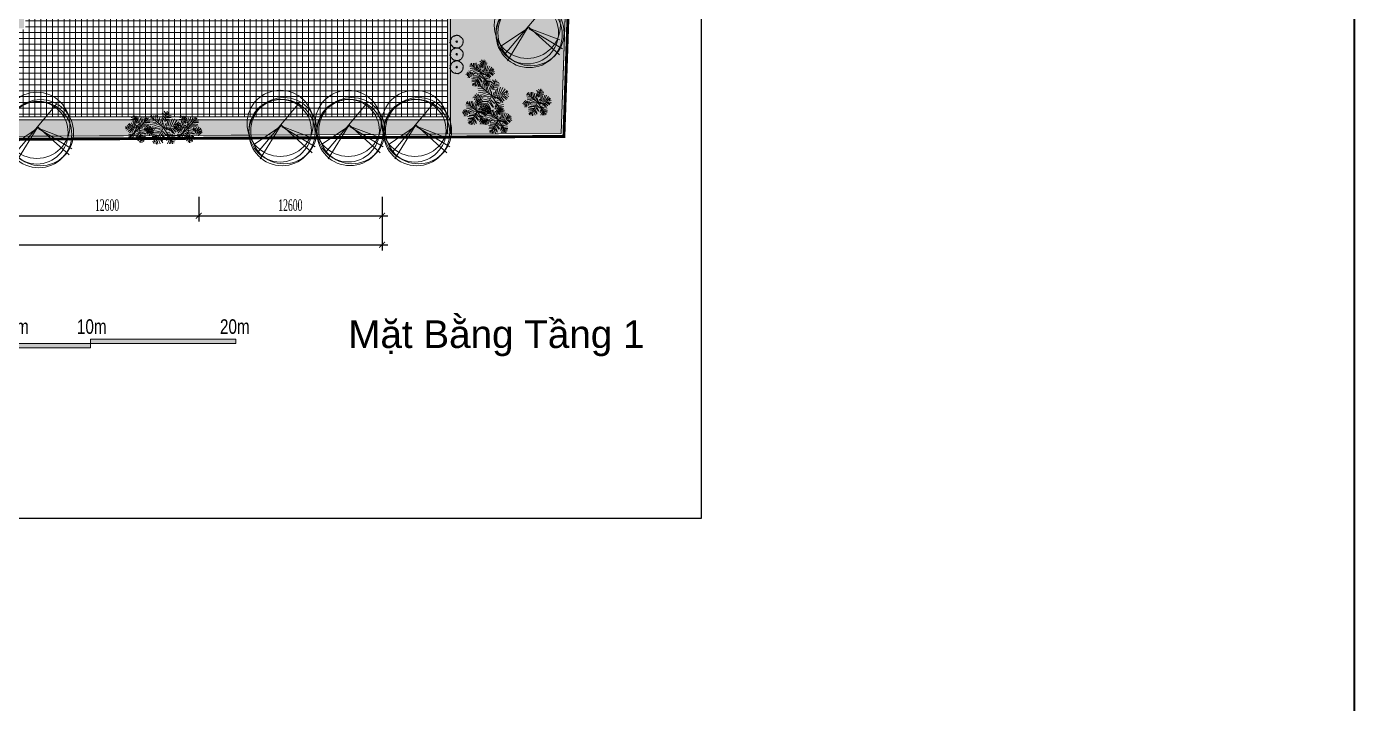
# Model space of a CAD drawing. Header units: millimetres. Extents: x 90964 to 877642, y 656808 to 1438307.
# Drawn here: x 397787 to 489062, y 1148734 to 1195237 of the extents above; entities that cross this region are included whole.
import ezdxf
from ezdxf.enums import TextEntityAlignment as Align
from ezdxf.xclip import XClip

# ---------------------------------------------------------------- set-up
doc = ezdxf.new("R2010")
doc.units = ezdxf.units.MM
doc.header["$LTSCALE"] = 300
doc.header["$XCLIPFRAME"] = 0
doc.linetypes.add('CENTER', pattern=[3, 1.5, -0.5, 0.5, -0.5])
doc.linetypes.add('Overhead', pattern=[3.96875, 2.38125, -1.5875])
doc.layers.get('Defpoints').update_dxf_attribs({"color": 6})
doc.layers.add('A-CAY', color=7, linetype='Continuous', lineweight=13, true_color=0x3b7500)
for name, color, linetype, lineweight in [('A-DIM', 125, 'Continuous', 15), ('A-NET THAY', 125, 'Continuous', 18), ('A-TEXT', 9, 'Continuous', 18), ('A-TUONG', 7, 'Continuous', 35), ('S-STRS-MBND', 31, 'Overhead', 9)]:
    doc.layers.add(name, color=color, linetype=linetype, lineweight=lineweight)
doc.styles.add('A1-arial', font='arial.ttf', dxfattribs={"width": 0.8})
doc.styles.add('ROMANSssss', font='vntimeh.shx', dxfattribs={"width": 0.55})
doc.dimstyles.new('DIM_1-400 MB', dxfattribs={"dimscale": 400, "dimtxt": 2, "dimasz": 1, "dimexe": 1, "dimexo": 0, "dimgap": 0.8, "dimtad": 1, "dimdec": 0, "dimzin": 0, "dimdsep": 46, "dimtxsty": 'ROMANSssss', "dimblk": 'ARCHTICK', "dimcen": 1, "dimdle": 1, "dimclrd": 256, "dimclre": 256, "dimclrt": 7, "dimadec": 0, "dimazin": 0, "dimtfac": 1, "dimtdec": 0, "dimtix": 1, "dimtofl": 0, "dimtmove": 2, "dimatfit": 3, "dimfxl": 1, "dimtolj": 1, "dimtzin": 0, "dimarcsym": 0})
pattern_1 = [(4e-12, (420761.15, 1196025.3), (-3e-11, 400), []), (90, (420761.15, 1196025.3), (-400, -3e-11), [])]

# ---------------------------------------------------------------- blocks, each defined once
blk = doc.blocks.new('NEN NEW')
at = {"color": 1, "linetype": 'CENTER', "lineweight": 0, "const_width": 200}
blk.add_lwpolyline([(750, -53922), (96388, -53438), (98212, 0), (0, 0), (749, -53922)], dxfattribs=at)
blk = doc.blocks.new('NEN NEW T')
at = {"layer": 'A-TUONG'}
blk.add_blockref('NEN NEW', (0, 0), dxfattribs=at)
blk = doc.blocks.new('mb-cay14')
for p, q in [((-506, -503), (331, 486)), ((-50, 12), (-574, -343)), ((-41, 38), (-456, -639)), ((-33, 29), (577, -520)), ((-33, 12), (585, -224)), ((-24, -4), (636, -402))]:
    blk.add_line(p, q)
for centre, radius in [((-61, 67), 657), ((-61, -79), 621), ((-24, -116), 657), ((12, -79), 657)]:
    blk.add_circle(centre, radius)
blk = doc.blocks.new('mb-cay10')
for p, q in [((-487, 138), (-494, 124)), ((-494, 124), (-487, 114)), ((-487, 114), (-494, 92)), ((-494, 92), (-494, 82)), ((-494, 82), (-487, 67)), ((-483, 21), (-490, 11)), ((-490, 11), (-480, 11)), ((-458, 142), (-487, 138)), ((-487, 67), (-483, 57)), ((-480, 0), (-487, -11)), ((-483, 57), (-480, 46)), ((-480, 36), (-483, 21)), ((-480, 46), (-480, 36)), ((-480, 11), (-480, 0)), ((-441, 199), (-462, 195)), ((-462, 195), (-462, 185)), ((-462, 185), (-451, 178)), ((-444, 146), (-458, 142)), ((-451, 178), (-441, 174)), ((-434, 149), (-444, 146)), ((-430, 202), (-441, 199)), ((-441, 174), (-430, 174)), ((-426, 160), (-434, 149)), ((-426, 213), (-430, 202)), ((-430, 174), (-426, 160)), ((-423, 238), (-426, 224)), ((-426, 224), (-426, 213)), ((-416, 249), (-423, 238)), ((-398, 288), (-419, 288)), ((-419, 288), (-419, 277)), ((-419, 277), (-412, 266)), ((-405, 256), (-416, 249)), ((-412, 266), (-405, 256)), ((-370, 295), (-398, 288)), ((-366, 327), (-370, 316)), ((-370, 316), (-370, 295)), ((-359, 337), (-366, 327)), ((-355, 348), (-359, 337)), ((-345, 352), (-355, 348)), ((-334, 359), (-345, 352)), ((-323, 362), (-334, 359)), ((-302, 369), (-323, 362)), ((-291, 387), (-302, 380)), ((-302, 380), (-302, 369)), ((-281, 384), (-291, 387)), ((-270, 376), (-281, 384)), ((-259, 376), (-270, 376)), ((-256, 408), (-259, 398)), ((-259, 398), (-259, 376)), ((-252, 419), (-256, 408)), ((-242, 419), (-252, 419)), ((-231, 426), (-242, 419)), ((-224, 437), (-231, 426)), ((-213, 440), (-224, 437)), ((-203, 437), (-213, 440)), ((-192, 437), (-203, 437)), ((-171, 423), (-192, 437)), ((-160, 419), (-171, 423)), ((-156, 408), (-160, 419)), ((-146, 401), (-156, 408)), ((-142, 447), (-146, 437)), ((-146, 437), (-146, 426)), ((-146, 426), (-142, 415)), ((-135, 405), (-146, 401)), ((-135, 458), (-142, 447)), ((-142, 415), (-135, 405)), ((-131, 469), (-135, 458)), ((-121, 472), (-131, 469)), ((-107, 469), (-121, 472)), ((-96, 469), (-107, 469)), ((-85, 476), (-96, 469)), ((-64, 479), (-85, 476)), ((-43, 479), (-64, 479)), ((-39, 490), (-43, 479)), ((-28, 494), (-39, 490)), ((-32, 0), (39, 0)), ((-18, 494), (-28, 494)), ((11, 483), (-18, 494)), ((0, 32), (0, -36)), ((21, 479), (11, 483)), ((25, 469), (21, 479)), ((36, 472), (25, 469)), ((43, 483), (36, 472)), ((50, 494), (43, 483)), ((60, 494), (50, 494)), ((60, 483), (60, 494)), ((71, 479), (60, 483)), ((100, 479), (71, 479)), ((103, 469), (100, 479)), ((117, 465), (103, 469)), ((149, 469), (117, 465)), ((160, 469), (149, 469)), ((171, 465), (160, 469)), ((192, 451), (171, 465)), ((203, 455), (192, 451)), ((195, 426), (203, 437)), ((195, 415), (195, 426)), ((199, 423), (210, 423)), ((213, 451), (203, 455)), ((203, 437), (213, 437)), ((210, 423), (224, 426)), ((213, 426), (213, 451)), ((213, 437), (213, 426)), ((224, 426), (235, 426)), ((235, 426), (242, 415)), ((242, 415), (252, 412)), ((252, 412), (263, 408)), ((263, 408), (267, 398)), ((267, 369), (263, 348)), ((263, 348), (291, 348)), ((267, 398), (267, 369)), ((291, 348), (320, 344)), ((320, 344), (331, 341)), ((331, 341), (341, 337)), ((341, 337), (352, 327)), ((352, 327), (362, 327)), ((362, 327), (373, 334)), ((373, 334), (377, 323)), ((377, 323), (377, 284)), ((377, 284), (405, 273)), ((405, 273), (412, 259)), ((412, 259), (412, 245)), ((412, 245), (423, 241)), ((423, 241), (423, 206)), ((423, 206), (434, 202)), ((434, 202), (469, 202)), ((469, 170), (466, 160)), ((466, 160), (466, 149)), ((466, 149), (476, 142)), ((469, 202), (469, 170)), ((476, 142), (480, 131)), ((480, 131), (480, 121)), ((480, 121), (483, 110)), ((483, 110), (483, 85)), ((483, 85), (490, 75)), ((494, 46), (487, 25)), ((487, 25), (490, 14)), ((490, 75), (494, 46)), ((490, 14), (490, 4)), ((490, 4), (498, -7)), ((-519, -60), (-522, -89)), ((-522, -89), (-512, -99)), ((-512, -50), (-519, -60)), ((-483, -46), (-512, -50)), ((-512, -99), (-490, -103)), ((-490, -103), (-469, -103)), ((-487, -11), (-487, -21)), ((-487, -21), (-476, -25)), ((-462, -39), (-483, -46)), ((-476, -25), (-466, -25)), ((-466, -114), (-473, -124)), ((-473, -124), (-469, -135)), ((-469, -103), (-466, -114)), ((-469, -135), (-469, -170)), ((-469, -170), (-458, -181)), ((-466, -25), (-455, -28)), ((-455, -28), (-462, -39)), ((-458, -181), (-455, -192)), ((-455, -192), (-455, -224)), ((-455, -224), (-441, -227)), ((-441, -227), (-437, -238)), ((-437, -238), (-437, -249)), ((-437, -249), (-423, -249)), ((-423, -249), (-416, -259)), ((-416, -259), (-405, -263)), ((-409, -302), (-405, -291)), ((-387, -305), (-409, -302)), ((-405, -263), (-394, -263)), ((-394, -263), (-387, -273)), ((-387, -284), (-394, -288)), ((-387, -273), (-387, -284)), ((-377, -309), (-387, -305)), ((-373, -320), (-377, -309)), ((-373, -330), (-373, -320)), ((-362, -334), (-373, -330)), ((-352, -330), (-362, -334)), ((-331, -330), (-352, -330)), ((-338, -366), (-327, -359)), ((-338, -376), (-338, -366)), ((-316, -380), (-338, -376)), ((-316, -337), (-331, -330)), ((-327, -359), (-320, -348)), ((-320, -348), (-316, -337)), ((-295, -384), (-316, -380)), ((-299, -405), (-295, -394)), ((-291, -415), (-299, -405)), ((-295, -394), (-295, -384)), ((-249, -415), (-291, -415)), ((-249, -426), (-249, -415)), ((-245, -437), (-249, -426)), ((-235, -437), (-245, -437)), ((-224, -444), (-235, -437)), ((-220, -455), (-224, -444)), ((-192, -451), (-220, -455)), ((-156, -451), (-192, -451)), ((-142, -455), (-156, -451)), ((-142, -465), (-142, -455)), ((-131, -462), (-142, -465)), ((-124, -451), (-131, -462)), ((-114, -444), (-124, -451)), ((-103, -444), (-114, -444)), ((-103, -465), (-103, -444)), ((-96, -476), (-103, -465)), ((-85, -476), (-96, -476)), ((-75, -479), (-85, -476)), ((-64, -479), (-75, -479)), ((-50, -483), (-64, -479)), ((-43, -494), (-50, -483)), ((-32, -490), (-43, -494)), ((-21, -487), (-32, -490)), ((-14, -476), (-21, -487)), ((25, -476), (-14, -476)), ((36, -479), (25, -476)), ((39, -490), (36, -479)), ((50, -487), (39, -490)), ((78, -490), (50, -487)), ((89, -501), (78, -490)), ((139, -501), (89, -501)), ((146, -490), (139, -501)), ((149, -469), (146, -490)), ((160, -469), (149, -469)), ((171, -465), (160, -469)), ((181, -462), (171, -455)), ((171, -455), (171, -465)), ((195, -465), (181, -462)), ((210, -462), (195, -465)), ((220, -455), (210, -462)), ((231, -451), (220, -455)), ((242, -419), (231, -419)), ((231, -419), (231, -451)), ((249, -408), (242, -419)), ((259, -401), (249, -408)), ((270, -408), (259, -401)), ((274, -419), (270, -408)), ((284, -423), (274, -419)), ((295, -419), (284, -423)), ((306, -398), (295, -398)), ((295, -398), (295, -419)), ((313, -387), (306, -398)), ((316, -376), (313, -387)), ((331, -369), (316, -376)), ((341, -376), (331, -369)), ((348, -359), (345, -369)), ((359, -352), (348, -359)), ((370, -352), (359, -352)), ((373, -327), (370, -341)), ((370, -341), (370, -352)), ((384, -320), (373, -327)), ((394, -320), (384, -320)), ((398, -288), (391, -298)), ((391, -298), (398, -309)), ((398, -309), (394, -320)), ((409, -281), (398, -288)), ((419, -273), (409, -281)), ((423, -252), (419, -263)), ((419, -263), (419, -273)), ((426, -231), (423, -241)), ((423, -241), (423, -252)), ((437, -220), (426, -231)), ((448, -217), (437, -220)), ((455, -195), (448, -206)), ((448, -206), (448, -217)), ((458, -174), (455, -185)), ((455, -185), (455, -195)), ((462, -163), (458, -174)), ((473, -156), (462, -163)), ((469, -114), (466, -121)), ((473, -92), (469, -103)), ((469, -103), (469, -114)), ((469, -117), (469, -128)), ((469, -128), (473, -156)), ((476, -28), (473, -39)), ((473, -39), (473, -50)), ((473, -50), (483, -53)), ((483, -85), (473, -92)), ((498, -21), (476, -28)), ((483, -53), (483, -85)), ((498, -7), (498, -21))]:
    blk.add_line(p, q)
blk.add_circle((-1, -2), 62.8)
blk = doc.blocks.new('mb-cay50')
at = {"color": 0, "linetype": 'ByBlock'}
for p, q in [((120, 386), (-5, 493)), ((133, 446), (73, 545)), ((85, 197), (175, 552)), ((184, 467), (232, 510)), ((-471, -47), (-535, 25)), ((-422, -42), (-480, 69)), ((-289, 231), (-435, 258)), ((-373, 302), (-430, 321)), ((-367, -40), (-424, 34)), ((-217, 163), (-415, 177)), ((55, -24), (-412, 376)), ((-183, 130), (-412, 93)), ((-342, 355), (-366, 411)), ((-313, -37), (-339, 25)), ((-127, 106), (-296, 38)), ((-282, 299), (-282, 400)), ((-61, 45), (-268, -26)), ((-221, 258), (-217, 409)), ((-151, 205), (-165, 414)), ((-122, 168), (-75, 366)), ((-75, 130), (29, 400)), ((-18, 78), (20, 267)), ((81, 244), (26, 308)), ((38, 22), (38, 144)), ((94, 304), (47, 381)), ((55, -24), (625, 54)), ((81, 2), (128, 121)), ((111, 209), (154, 223)), ((128, 270), (235, 282)), ((145, 330), (303, 330)), ((148, 26), (190, 224)), ((171, 420), (282, 446)), ((171, 372), (312, 403)), ((209, 40), (256, 263)), ((261, 40), (346, 290)), ((317, 49), (427, 281)), ((384, 45), (506, 234)), ((450, 63), (569, 177)), ((540, 78), (601, 139)), ((558, 2), (634, -36)), ((43, -22), (-604, -77)), ((-518, -51), (-575, -30)), ((-523, -94), (-554, -146)), ((-471, -94), (-511, -227)), ((-424, -99), (-445, -224)), ((-333, -73), (-386, -180)), ((-122, -282), (-368, -239)), ((-174, -367), (-354, -399)), ((-156, -320), (-345, -320)), ((-226, -433), (-336, -494)), ((-93, -201), (-302, -201)), ((-269, -76), (-299, -128)), ((27, -56), (-235, -513)), ((-66, -158), (-235, -126)), ((-140, -394), (-66, -579)), ((-23, -106), (-118, -83)), ((-118, -347), (20, -536)), ((-84, -291), (11, -466)), ((-37, -244), (81, -405)), ((-14, -187), (114, -410)), ((12, -142), (125, -259)), ((43, -22), (369, -515)), ((100, -26), (175, -97)), ((232, -338), (145, -463)), ((165, -219), (148, -285)), ((152, -32), (279, -120)), ((201, -279), (158, -385)), ((178, -199), (261, -173)), ((261, -390), (180, -574)), ((217, -242), (295, -239)), ((227, -36), (360, -201)), ((248, -295), (364, -240)), ((282, -433), (248, -570)), ((282, -338), (445, -305)), ((290, -26), (427, -244)), ((312, -385), (462, -382)), ((338, -407), (445, -442)), ((351, -36), (474, -178)), ((398, -3), (553, -131)), ((468, -3), (582, -88)), ((-250, -484), (-316, -556)), ((-246, -551), (-255, -579)), ((-207, -518), (-183, -594)), ((-178, -462), (-146, -570)), ((312, -458), (300, -570)), ((347, -515), (355, -570)), ((364, -480), (428, -484)), ((386, -536), (407, -544))]:
    blk.add_line(p, q, dxfattribs=at)
blk = doc.blocks.new('_ArchTick')
at = {"color": 0, "linetype": 'ByBlock', "const_width": 0.15}
blk.add_lwpolyline([(-0.5, -0.5), (0.5, 0.5)], dxfattribs=at)
blk = doc.blocks.new('*D315')
at = {"layer": 'A-DIM', "lineweight": -2, "transparency": 16777216}
for p, q in [((345821, 1183550), (345821, 1179843)), ((422221, 1183550), (422221, 1179843)), ((345421, 1180243), (422621, 1180243))]:
    blk.add_line(p, q, dxfattribs=at)
at = {"layer": 'Defpoints', "color": 0, "transparency": 16777216}
for p in [(345821, 1183550), (422221, 1183550), (422221, 1180243)]:
    blk.add_point(p, dxfattribs=at)
at = {"layer": 'A-DIM', "lineweight": -2, "transparency": 16777216, "xscale": 400, "yscale": 400, "zscale": 400, "rotation": 180}
blk.add_blockref('_ArchTick', (345821, 1180243), dxfattribs=at)
at = {"layer": 'A-DIM', "lineweight": -2, "transparency": 16777216, "xscale": 400, "yscale": 400, "zscale": 400}
blk.add_blockref('_ArchTick', (422221, 1180243), dxfattribs=at)
at = {"layer": 'A-DIM', "color": 7, "transparency": 16777216, "insert": (384021, 1180963), "char_height": 800, "attachment_point": 5, "style": 'ROMANSssss'}
blk.add_mtext('\\A1;76400', dxfattribs=at)
blk = doc.blocks.new('*D321')
at = {"layer": 'A-DIM', "lineweight": -2, "transparency": 16777216}
for p, q in [((397021, 1183550), (397021, 1181843)), ((409621, 1183550), (409621, 1181843)), ((396621, 1182243), (410021, 1182243))]:
    blk.add_line(p, q, dxfattribs=at)
at = {"layer": 'Defpoints', "color": 0, "transparency": 16777216}
for p in [(397021, 1183550), (409621, 1183550), (409621, 1182243)]:
    blk.add_point(p, dxfattribs=at)
at = {"layer": 'A-DIM', "lineweight": -2, "transparency": 16777216, "xscale": 400, "yscale": 400, "zscale": 400, "rotation": 180}
blk.add_blockref('_ArchTick', (397021, 1182243), dxfattribs=at)
at = {"layer": 'A-DIM', "lineweight": -2, "transparency": 16777216, "xscale": 400, "yscale": 400, "zscale": 400}
blk.add_blockref('_ArchTick', (409621, 1182243), dxfattribs=at)
at = {"layer": 'A-DIM', "color": 7, "transparency": 16777216, "insert": (403321, 1182963), "char_height": 800, "attachment_point": 5, "style": 'ROMANSssss'}
blk.add_mtext('\\A1;12600', dxfattribs=at)
blk = doc.blocks.new('*D322')
at = {"layer": 'A-DIM', "lineweight": -2, "transparency": 16777216}
for p, q in [((409621, 1183550), (409621, 1181843)), ((422221, 1183550), (422221, 1181843)), ((409221, 1182243), (422621, 1182243))]:
    blk.add_line(p, q, dxfattribs=at)
at = {"layer": 'Defpoints', "color": 0, "transparency": 16777216}
for p in [(409621, 1183550), (422221, 1183550), (422221, 1182243)]:
    blk.add_point(p, dxfattribs=at)
at = {"layer": 'A-DIM', "lineweight": -2, "transparency": 16777216, "xscale": 400, "yscale": 400, "zscale": 400, "rotation": 180}
blk.add_blockref('_ArchTick', (409621, 1182243), dxfattribs=at)
at = {"layer": 'A-DIM', "lineweight": -2, "transparency": 16777216, "xscale": 400, "yscale": 400, "zscale": 400}
blk.add_blockref('_ArchTick', (422221, 1182243), dxfattribs=at)
at = {"layer": 'A-DIM', "color": 7, "transparency": 16777216, "insert": (415921, 1182963), "char_height": 800, "attachment_point": 5, "style": 'ROMANSssss'}
blk.add_mtext('\\A1;12600', dxfattribs=at)
blk = doc.blocks.new('as deqwer')
at = {"layer": 'A-CAY'}
h = blk.add_hatch(color=251, dxfattribs=at)
h.dxf.hatch_style = 1
h.paths.add_polyline_path([(0, 301), (-10000, 301), (-10000, 0), (0, 0)])
h.paths.add_polyline_path([(-15000, -301), (-10000, -301), (-10000, 0), (-15000, 0)])
h.paths.add_polyline_path([(-18000, 0), (-15000, 0), (-15000, 301), (-18000, 301)])
h.paths.add_polyline_path([(-19000, -301), (-18000, -301), (-18000, 0), (-19000, 0)])
h.paths.add_polyline_path([(-20000, 0), (-19000, 0), (-19000, 301), (-20000, 301)])
at = {"layer": 'A-CAY', "color": 251}
for points in [[(-20000, 0), (-19000, 0), (-19000, 301), (-20000, 301)], [(-18000, 0), (-15000, 0), (-15000, 301), (-18000, 301)], [(0, 301), (-10000, 301), (-10000, 0), (0, 0)], [(-19000, -301), (-18000, -301), (-18000, 0), (-19000, 0)], [(-15000, -301), (-10000, -301), (-10000, 0), (-15000, 0)]]:
    blk.add_lwpolyline(points, close=True, dxfattribs=at)
at = {"layer": 'A-TEXT', "style": 'A1-arial', "width": 0.75}
for s, p in [('0', (-20030, 671)), ('1', (-18980, 671)), ('2', (-17991, 671)), ('5m', (-14965, 671)), ('10m', (-9908, 671)), ('20m', (-76, 671))]:
    blk.add_text(s, height=1000, dxfattribs=at).set_placement(p, align=Align.CENTER)

msp = doc.modelspace()

# ---------------------------------------------------------------- hatches: boundary and pattern name
at = {"layer": 'A-NET THAY'}
h = msp.add_hatch(dxfattribs=at)
h.set_pattern_fill('AR-HBONE', color=250, scale=3, double=1)
h.set_pattern_definition([(45, (420761.15, 1196025.32), (-3e-11, 431.0523), [914.4, -304.8]), (135, (420976.68, 1196240.84), (-3e-11, 431.0523), [914.4, -304.8])])
edge = h.paths.add_edge_path()
edge.add_line((445534.9, 1245943.2), (400857.2, 1246022.2))
edge.add_arc((400852.2, 1243022.2), 3000, 89.904369, 180)
edge.add_line((397852.2, 1243022.2), (397852.2, 1241125.3))
edge.add_line((397852.2, 1241125.3), (436544.8, 1241125.3))
edge.add_line((436544.8, 1241125.3), (445534.9, 1241125.3))
edge.add_line((445534.9, 1241125.3), (445534.9, 1245943.2))
edge = h.paths.add_edge_path()
edge.add_arc((367189.7, 1243160), 3000, 0, 89.963716)
edge.add_line((367191.6, 1246160), (343379.3, 1246200.3))
edge.add_arc((343374.3, 1238200.3), 8000, 89.963716, 180.914987)
edge.add_line((335375.3, 1238072.5), (335974, 1197977.4))
edge.add_arc((338973.6, 1198025.3), 3000, 180.914987, 270)
edge.add_line((338973.6, 1195025.3), (338402.6, 1236125.8))
edge.add_line((338402.6, 1236125.8), (338333.2, 1241125.3))
edge.add_line((338333.2, 1241125.3), (370189.7, 1241125.3))
edge.add_line((370189.7, 1241125.3), (370189.7, 1243160))
edge = h.paths.add_edge_path()
edge.add_line((339082.3, 1187203.7), (339057, 1189025.3))
edge.add_line((339057, 1189025.3), (337063.7, 1189025.3))
edge.add_arc((337063.7, 1186025.3), 3000, 90, 180.938602)
edge.add_line((334064.1, 1185976.2), (334435.1, 1161466.3))
edge.add_line((334435.1, 1161466.3), (339439.8, 1161466.3))
edge.add_line((339439.8, 1161466.3), (339082.3, 1187203.7))
h = msp.add_hatch(dxfattribs=at)
h.set_pattern_fill('_USER', color=250, scale=400, double=1, pattern_type=0)
h.set_pattern_definition(pattern_1)
h.paths.add_polyline_path([(436293.5, 1239625.3), (397852.2, 1239625.3), (397852.2, 1241125.3), (391642.2, 1241125.3), (391642.2, 1239625.3), (376436.6, 1239625.3), (376436.6, 1241125.3), (370189.7, 1241125.3), (370189.7, 1239625.3), (340561.5, 1239625.3), (340561.5, 1196025.3, -0.4142136), (339561.5, 1195025.3), (338973.6, 1195025.3), (339057, 1189025.3), (397720.9, 1189025.3), (397720.9, 1195025.3), (381057.9, 1195025.3), (346665.9, 1195025.3, -0.4142136), (344665.9, 1197025.3), (344665.9, 1230625.3, -0.4142136), (347665.9, 1233625.3), (368370.4, 1233625.3, -0.4142136), (371370.4, 1230625.3), (371370.4, 1229924), (376399.6, 1229924), (378336.2, 1229924), (389705.6, 1229924), (391642.2, 1229924), (396671.5, 1229924), (396671.5, 1230625.3, -0.4142136), (399671.5, 1233625.3), (403122.2, 1233625.3), (426978.9, 1233625.3, -0.4254724), (429976.7, 1230510.5), (429785, 1225505.3), (435804.7, 1225299.9)])
h = msp.add_hatch(dxfattribs=at)
h.set_pattern_fill('_USER', color=250, scale=400, double=1, pattern_type=0)
h.set_pattern_definition(pattern_1)
h.paths.add_polyline_path([(426730.9, 1229924), (423526.2, 1229924), (423526.2, 1233625.3), (403122.2, 1233625.3), (403122.2, 1229924), (397720.9, 1229924), (397720.9, 1197381.3), (397720.9, 1189025.3), (426730.9, 1189025.3)])

# ---------------------------------------------------------------- linework, layer by layer
for p, q in [((434528.2, 1187886.4), (436337.9, 1240925.3)), ((339057, 1189025.3), (426730.9, 1189025.3)), ((339057, 1188825.3), (426930.9, 1188825.3)), ((434760.3, 1188825.3), (434805.9, 1188825.3)), ((434767.2, 1189025.3), (434805.9, 1189025.3)), ((379327.1, 1187607.2), (434528.2, 1187886.4))]:
    msp.add_line(p, q, dxfattribs=at)
msp.add_lwpolyline([(339082.3, 1187203.7), (338402.6, 1236125.8), (338333.2, 1241125.3), (436544.8, 1241125.3), (434721.5, 1187687.4)], close=True, dxfattribs=at)
msp.add_lwpolyline([(397852.2, 1240925.3), (436337.9, 1240925.3), (434528.2, 1187886.4), (339279.5, 1187404.7), (339259.8, 1188825.3)], dxfattribs=at)
at = {"layer": 'A-TUONG'}
msp.add_lwpolyline([(489062.3, 1438307.3), (90964.1, 1438307.3), (90964.1, 656808), (489062.3, 656808)], close=True, dxfattribs=at)

# ---------------------------------------------------------------- block references
at = {"layer": 'A-CAY'}
msp.add_blockref('as deqwer', (412177.2, 1173455.8), dxfattribs=at)

# ---------------------------------------------------------------- texts
at = {"layer": 'A-TEXT', "style": 'A1-arial'}
msp.add_text('Mặt Bằng Tầng 1', height=1900, dxfattribs=at).set_placement((440259.8, 1173155.2), align=Align.RIGHT)

# ---------------------------------------------------------------- dimensions: what is measured, and where the dimension line sits
at = {"layer": 'A-DIM'}
for base, p1, p2, picture, middle in [((422220.9, 1180243.2), (345820.9, 1183550.5), (422220.9, 1183550.5), '*D315', (384020.9, 1180963.2)), ((409620.9, 1182243.2), (397020.9, 1183550.5), (409620.9, 1183550.5), '*D321', (403320.9, 1182963.2)), ((422220.9, 1182243.2), (409620.9, 1183550.5), (422220.9, 1183550.5), '*D322', (415920.9, 1182963.2))]:
    dim = msp.add_linear_dim(base=base, p1=p1, p2=p2, dimstyle='DIM_1-400 MB', dxfattribs=at)
    dim.commit()
    dim.dimension.update_dxf_attribs({"geometry": picture, "text_midpoint": middle})

# ---------------------------------------------------------------- next in the draw order: block references
at = {"layer": 'A-TUONG'}
ref = msp.add_blockref('NEN NEW T', (338333.2, 1241125.3), dxfattribs=at)
XClip(ref).set_block_clipping_path([(-1151.951366094, -55445.920515141), (100712.1462453315, 1910.2181591089)])

# ---------------------------------------------------------------- next in the draw order: hatches: boundary and pattern name
at = {"layer": 'S-STRS-MBND', "true_color": 0x3ba41e}
h = msp.add_hatch(dxfattribs=at)
h.set_pattern_fill('CROSS', color=74, scale=30, double=1)
h.set_pattern_definition([(4e-12, (420761.15, 1196025.32), (190.5, 190.5), [95.25, -285.75]), (90, (420808.78, 1195977.7), (-190.5, 190.5), [95.25, -285.75])])
h.paths.add_polyline_path([(436300.3, 1239825.3), (398052.2, 1239825.3), (398052.2, 1240925.3), (436337.9, 1240925.3), (434528.2, 1187886.4), (379327.1, 1187607.2), (339279.5, 1187404.7), (339259.8, 1188825.3), (426730.9, 1188825.3), (426730.9, 1229924), (426930.9, 1229924), (426930.9, 1230124), (423726.2, 1230124), (423726.2, 1233425.3), (426978.9, 1233425.3, -0.4254724), (429776.8, 1230518.1), (428681.7, 1201929.8), (435007.4, 1201929.8)])
h.paths.add_polyline_path([(391442.2, 1240925.3), (376636.6, 1240925.3), (376636.6, 1239825.3), (391442.2, 1239825.3)])
h.paths.add_polyline_path([(369989.7, 1240925.3), (338536, 1240925.3), (338602.6, 1236128.6), (339170.8, 1195225.3), (339561.5, 1195225.3, 0.4142136), (340361.5, 1196025.3), (340361.5, 1239825.3), (369989.7, 1239825.3)])
h.paths.add_polyline_path([(402922.2, 1233425.3), (399671.5, 1233425.3, 0.4142136), (396871.5, 1230625.3), (396871.5, 1230124), (402922.2, 1230124)], flags=17)
h.paths.add_polyline_path([(368370.4, 1233375.3), (347665.9, 1233375.3, 0.4142136), (344915.9, 1230625.3), (344915.9, 1230174), (371120.4, 1230174), (371120.4, 1230625.3, 0.4142136)], flags=17)
h.paths.add_polyline_path([(377957.9, 1197575.3), (350442.8, 1197575.3), (350442.8, 1195125.3), (377957.9, 1195125.3)], flags=17)
h.paths.add_polyline_path([(397620.9, 1197575.3), (381157.9, 1197575.3), (381157.9, 1195125.3), (397620.9, 1195125.3)], flags=17)

# ---------------------------------------------------------------- next in the draw order: linework, layer by layer
at = {"layer": 'A-NET THAY'}
for p, q in [((426730.9, 1229924), (426730.9, 1187847)), ((426930.9, 1230124), (426930.9, 1187848))]:
    msp.add_line(p, q, dxfattribs=at)
at = {"layer": 'Defpoints', "color": 1}
msp.add_lwpolyline([(294836.5, 1161466.3), (444169.9, 1161466.3), (444169.9, 1267066.3), (294836.5, 1267066.3)], close=True, dxfattribs=at)

# ---------------------------------------------------------------- next in the draw order: block references
at = {"layer": 'A-CAY'}
for name, p, xscale, yscale, zscale in [('mb-cay14', (432416.5, 1195091.1), 3.461538461538461, 3.461538461538461, 3.461538461538461), ('mb-cay10', (427355.2, 1194202.9), 0.9, 0.9, 0.9), ('mb-cay10', (427355.2, 1193338.9), 0.9, 0.9, 0.9), ('mb-cay10', (427355.2, 1192450.9), 0.9, 0.9, 0.9), ('mb-cay50', (428951.4, 1192075.2), 1.6, 1.6, 1.6), ('mb-cay50', (429676.4, 1190498.7), 2, 2, 2), ('mb-cay14', (398706.9, 1188218.3), 3.461538461538461, 3.461538461538461, 3.461538461538461), ('mb-cay14', (415431.9, 1188355.3), 3.461538461538461, 3.461538461538461, 3.461538461538461), ('mb-cay14', (420105.2, 1188357.3), 3.461538461538461, 3.461538461538461, 3.461538461538461), ('mb-cay14', (424688.9, 1188355.3), 3.461538461538461, 3.461538461538461, 3.461538461538461), ('mb-cay50', (428684.9, 1189443.8), 1.6, 1.6, 1.6), ('mb-cay50', (432850.4, 1190066.2), 1.6, 1.6, 1.6), ('mb-cay50', (407110.6, 1188328), 2, 2, 2), ('mb-cay50', (430128.9, 1188846.8), 1.6, 1.6, 1.6)]:
    msp.add_blockref(name, p, dxfattribs=dict(at, xscale=xscale, yscale=yscale, zscale=zscale))
at = {"layer": 'A-CAY', "xscale": 1.6, "yscale": 1.6, "zscale": 1.6, "rotation": 40}
for p in [(405459, 1188249.4), (408801, 1188249.4)]:
    msp.add_blockref('mb-cay50', p, dxfattribs=at)

doc.saveas('drawing.dxf')
